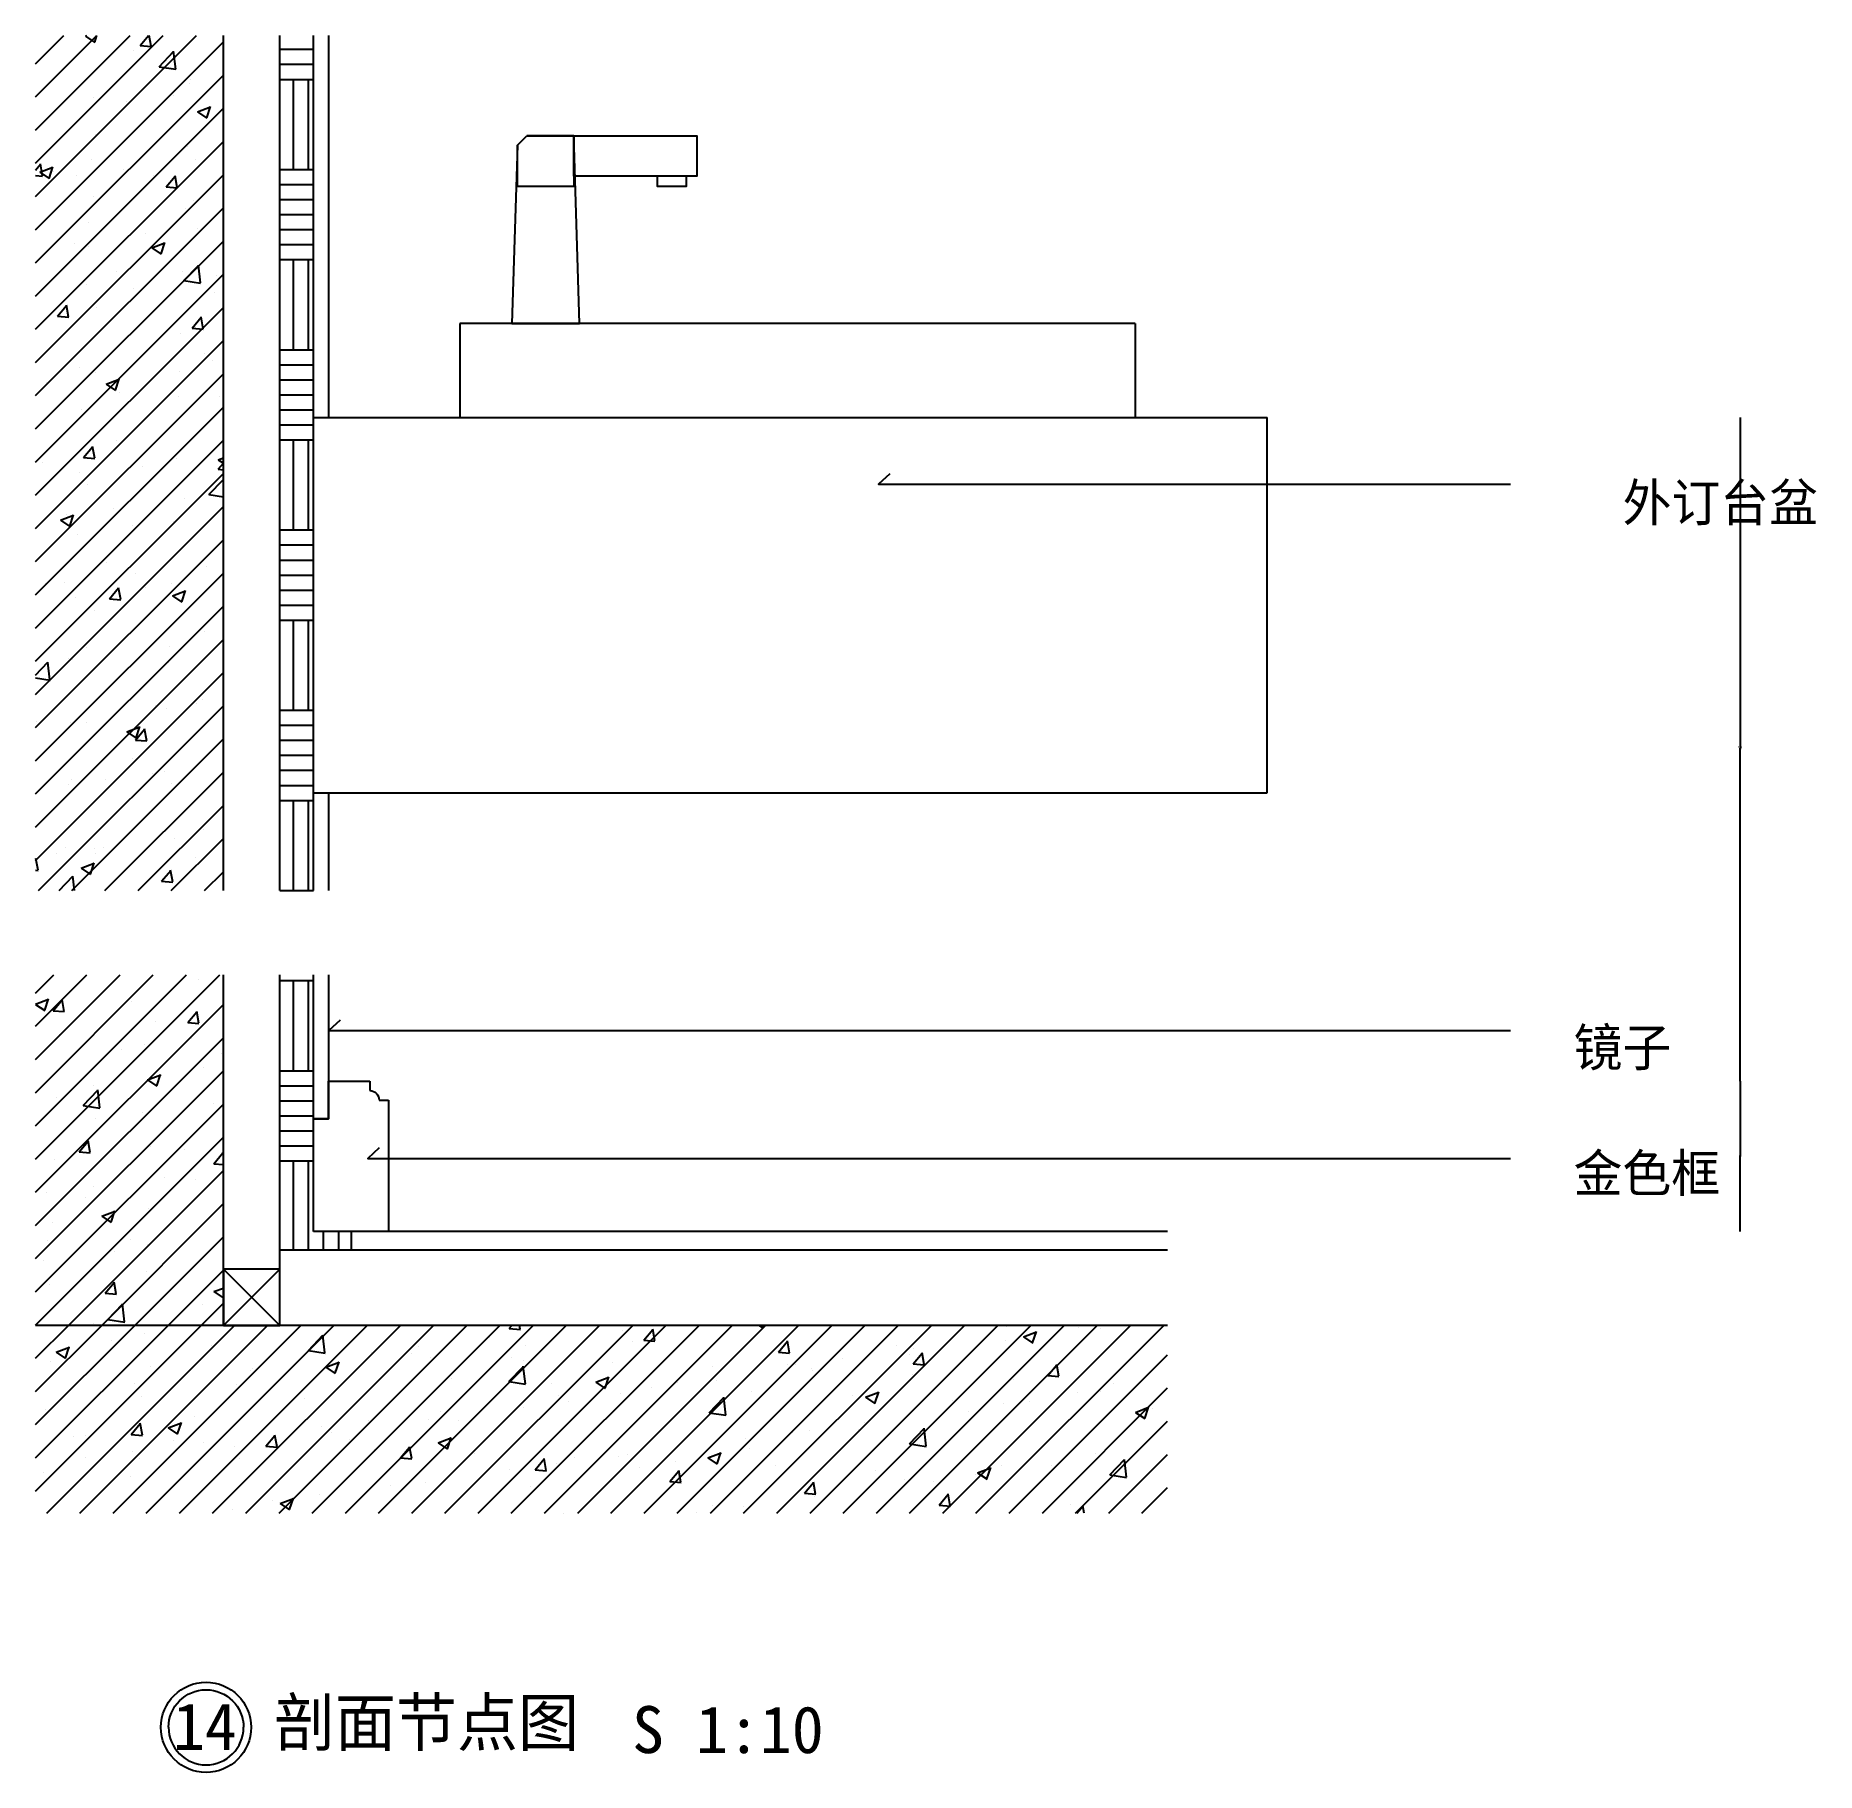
# Model space of a CAD drawing. Header units: metres. Extents: x -202752 to -201803, y -34616 to -33691.
import ezdxf

# ---------------------------------------------------------------- set-up
doc = ezdxf.new("R2010")
doc.units = ezdxf.units.M
for name, color, linetype in [('10填充', 8, 'Continuous'), ('20', 1, 'Continuous'), ('21', 8, 'Continuous'), ('4', 3, 'Continuous'), ('7标住', 1, 'Continuous'), ('8', 7, 'Continuous'), ('8文字', 7, 'Continuous'), ('LAYER2', 3, 'Continuous'), ('roof', 3, 'Continuous'), ('WALL', 7, 'Continuous')]:
    doc.layers.add(name, color=color, linetype=linetype)
doc.dimstyles.get("Standard").update_dxf_attribs({"dimtxt": 2.5, "dimasz": 2.5, "dimexe": 1.25, "dimexo": 0.625, "dimtad": 1, "dimcen": 2.5, "dimazin": 3, "dimtfac": 1, "dimtmove": 0, "dimatfit": 3})

# ---------------------------------------------------------------- blocks, each defined once
blk = doc.blocks.new('30')
at = {"layer": '21'}
for p, q in [((-221380, -33186.34), (-221350, -33156.34)), ((-221350, -33186.34), (-221380, -33156.34))]:
    blk.add_line(p, q, dxfattribs=at)
blk.add_lwpolyline([(-221380, -33186.34), (-221350, -33186.34), (-221350, -33156.34), (-221380, -33156.34)], close=True, dxfattribs=at)
blk = doc.blocks.new('kuang1')
at = {"layer": 'LAYER2'}
for p, q in [((-201252.85, -37293.04), (-201312.85, -37293.04)), ((-201312.85, -37293.04), (-201312.85, -37301.04)), ((-201252.85, -37333.04), (-201252.85, -37293.04)), ((-201332.85, -37301.04), (-201332.85, -37323.04)), ((-201312.85, -37301.04), (-201332.85, -37301.04)), ((-201332.85, -37323.04), (-201327.85, -37323.04)), ((-201322.85, -37328.04), (-201322.85, -37333.04)), ((-201322.85, -37333.04), (-201252.85, -37333.04))]:
    blk.add_line(p, q, dxfattribs=at)
blk.add_arc((-201322.85, -37323.04), 5, 180, 270, dxfattribs=at)
blk = doc.blocks.new('HY-4')
at = {"layer": '20'}
for points in [[(-5, 0, -1), (5, 0, -1)], [(-5, 0, 1), (5, 0, 1)]]:
    blk.add_lwpolyline(points, format="xyb", dxfattribs=at)
blk.add_circle((0, 0), 6, dxfattribs=at)
blk.add_circle((0, 0), 6, dxfattribs=at)
blk = doc.blocks.new('_CLOSEDFILLED')
at = {"color": 0, "linetype": 'BYBLOCK'}
blk.add_solid([(-1, 0.2), (0, 0), (-1, -0.2)], dxfattribs=at)
blk = doc.blocks.new('*D1')
for p, q in [((-201843.9, -34248.3), (-201843.9, -34288.3)), ((-201844.15, -34288.3), (-201844.4, -34288.3)), ((-201843.9, -34328.3), (-201843.9, -34288.3)), ((-201843.9, -34288.3), (-201843.9, -34288.3)), ((-201843.65, -34288.3), (-201843.4, -34288.3))]:
    blk.add_line(p, q)
at = {"layer": 'Defpoints'}
for p in [(-201843.9, -34248.3), (-201843.9, -34288.3), (-201843.9, -34328.3)]:
    blk.add_point(p, dxfattribs=at)
at = {"layer": '7标住', "xscale": 0.25, "yscale": 0.25}
blk.add_blockref('_CLOSEDFILLED', (-201843.9, -34288.3), dxfattribs=at)
at = {"layer": '7标住', "xscale": 0.25, "yscale": 0.25, "rotation": 180}
blk.add_blockref('_CLOSEDFILLED', (-201843.9, -34288.3), dxfattribs=at)
at = {"layer": '7标住', "insert": (-201843.9, -34287.175), "char_height": 1, "attachment_point": 5}
blk.add_mtext('0', dxfattribs=at)
blk = doc.blocks.new('*D2')
for p, q in [((-201843.9, -33894.71), (-201843.9, -34071.51)), ((-201844.15, -34071.51), (-201844.4, -34071.51)), ((-201843.9, -34248.3), (-201843.9, -34071.51)), ((-201843.9, -34071.51), (-201843.9, -34071.51)), ((-201843.65, -34071.51), (-201843.4, -34071.51))]:
    blk.add_line(p, q)
at = {"layer": 'Defpoints'}
for p in [(-201843.9, -33894.71), (-201843.9, -34071.51), (-201843.9, -34248.3)]:
    blk.add_point(p, dxfattribs=at)
at = {"layer": '7标住', "xscale": 0.25, "yscale": 0.25}
blk.add_blockref('_CLOSEDFILLED', (-201843.9, -34071.51), dxfattribs=at)
at = {"layer": '7标住', "xscale": 0.25, "yscale": 0.25, "rotation": 180}
blk.add_blockref('_CLOSEDFILLED', (-201843.9, -34071.51), dxfattribs=at)
at = {"layer": '7标住', "insert": (-201843.9, -34070.385), "char_height": 1, "attachment_point": 5}
blk.add_mtext('720', dxfattribs=at)

msp = doc.modelspace()

# ---------------------------------------------------------------- hatches: boundary and pattern name
at = {"layer": '10填充'}
h = msp.add_hatch(dxfattribs=at)
h.set_pattern_fill('AR-CONC', scale=10)
h.paths.add_polyline_path([(-202148.88, -34338.3), (-202583.74, -34338.3), (-202621.74, -34338.3), (-202621.74, -34348.3), (-202621.74, -34378.3), (-202148.88, -34378.3)])

# ---------------------------------------------------------------- linework, layer by layer
for p, q in [((-202751.74, -33706.38), (-202736.76, -33691.4)), ((-202751.74, -33724.05), (-202719.09, -33691.4)), ((-202751.74, -33741.73), (-202701.41, -33691.4)), ((-202751.74, -33759.41), (-202683.73, -33691.4)), ((-202751.74, -33777.09), (-202666.05, -33691.4)), ((-202725.21, -33691.7), (-202724.44, -33691.4)), ((-202720.26, -33694.89), (-202719.08, -33691.4)), ((-202696.13, -33696.72), (-202691.67, -33691.4)), ((-202690.18, -33697.09), (-202691.23, -33691.4)), ((-202751.74, -33794.76), (-202651.74, -33694.76)), ((-202740.24, -33695.29), (-202740.24, -33695.29)), ((-202725.21, -33691.7), (-202720.23, -33695.05)), ((-202699.53, -33699.27), (-202699.53, -33699.27)), ((-202696.13, -33696.72), (-202690.16, -33697.25)), ((-202686.01, -33707.94), (-202678.23, -33699.82)), ((-202677.14, -33709.19), (-202678.25, -33699.69)), ((-202621.74, -33698.69), (-202603.74, -33698.69)), ((-202686.01, -33707.94), (-202677.12, -33709.32)), ((-202621.74, -33706.69), (-202603.74, -33706.69)), ((-202751.74, -33812.44), (-202651.74, -33712.44)), ((-202722.78, -33712.62), (-202722.78, -33712.62)), ((-202669.66, -33717.07), (-202669.66, -33717.07)), ((-202669.39, -33714.88), (-202669.39, -33714.88)), ((-202621.74, -33714.69), (-202603.74, -33714.69)), ((-202614.32, -33762.69), (-202614.32, -33714.69)), ((-202606.32, -33762.69), (-202606.32, -33714.69)), ((-202721.01, -33724.11), (-202721.01, -33724.11)), ((-202703.4, -33726.42), (-202703.4, -33726.42)), ((-202678.36, -33723.12), (-202678.36, -33723.12)), ((-202665.51, -33731.96), (-202658.51, -33729.27)), ((-202660.57, -33735.16), (-202658.54, -33729.11)), ((-202751.74, -33830.12), (-202651.74, -33730.12)), ((-202665.51, -33731.96), (-202660.54, -33735.31)), ((-202661.34, -33734.27), (-202661.34, -33734.27)), ((-202751.74, -33847.8), (-202651.74, -33747.8)), ((-202719.66, -33744.28), (-202719.66, -33744.28)), ((-202722.22, -33757.4), (-202722.22, -33757.4)), ((-202670.88, -33750.35), (-202670.88, -33750.35)), ((-202666.8, -33757.58), (-202666.8, -33757.58)), ((-202751.74, -33762.99), (-202749.16, -33759.92)), ((-202751.74, -33865.48), (-202651.74, -33765.48)), ((-202751.74, -33765.86), (-202748.01, -33766.19)), ((-202749.54, -33764.21), (-202742.54, -33761.53)), ((-202749.54, -33764.21), (-202744.56, -33767.57)), ((-202748.03, -33766.03), (-202749.19, -33759.76)), ((-202744.59, -33767.41), (-202742.56, -33761.37)), ((-202742.25, -33763.72), (-202742.25, -33763.72)), ((-202729.7, -33765.86), (-202729.7, -33765.86)), ((-202704.67, -33762.56), (-202704.67, -33762.56)), ((-202688.87, -33765.98), (-202688.87, -33765.98)), ((-202682.26, -33771.94), (-202677.44, -33766.2)), ((-202676.31, -33772.31), (-202677.46, -33766.04)), ((-202621.74, -33762.69), (-202603.74, -33762.69)), ((-202682.26, -33771.94), (-202676.28, -33772.47)), ((-202621.74, -33770.69), (-202603.74, -33770.69)), ((-202751.74, -33883.15), (-202651.74, -33783.15)), ((-202721.17, -33777.16), (-202721.17, -33777.16)), ((-202672.1, -33783.64), (-202672.1, -33783.64)), ((-202667.78, -33779.41), (-202667.78, -33779.41)), ((-202621.74, -33778.69), (-202603.74, -33778.69)), ((-202723.44, -33790.69), (-202723.44, -33790.69)), ((-202665.47, -33793.94), (-202665.47, -33793.94)), ((-202621.74, -33786.69), (-202603.74, -33786.69)), ((-202621.74, -33794.69), (-202603.74, -33794.69)), ((-202751.74, -33900.83), (-202651.74, -33800.83)), ((-202730.98, -33802.01), (-202730.98, -33802.01)), ((-202723.79, -33803.95), (-202723.79, -33803.95)), ((-202693.1, -33797.02), (-202693.1, -33797.02)), ((-202689.85, -33804.47), (-202682.84, -33801.79)), ((-202689.85, -33804.47), (-202684.87, -33807.83)), ((-202684.9, -33807.67), (-202682.87, -33801.63)), ((-202621.74, -33802.69), (-202603.74, -33802.69)), ((-202672.76, -33821.9), (-202664.97, -33813.79)), ((-202663.89, -33823.15), (-202664.99, -33813.65)), ((-202621.74, -33810.69), (-202603.74, -33810.69)), ((-202614.32, -33858.69), (-202614.32, -33810.69)), ((-202606.32, -33858.69), (-202606.32, -33810.69)), ((-202751.74, -33918.51), (-202651.74, -33818.51)), ((-202724.66, -33823.97), (-202724.66, -33823.97)), ((-202708.76, -33816.81), (-202708.76, -33816.81)), ((-202673.31, -33816.93), (-202673.31, -33816.93)), ((-202672.76, -33821.9), (-202663.86, -33823.28)), ((-202655.38, -33819.07), (-202655.38, -33819.07)), ((-202699.83, -33825.9), (-202699.83, -33825.9)), ((-202656.25, -33828.15), (-202656.25, -33828.15)), ((-202751.74, -33936.19), (-202651.74, -33836.19)), ((-202740.11, -33840.89), (-202735.29, -33835.14)), ((-202740.11, -33840.89), (-202734.13, -33841.41)), ((-202734.16, -33841.25), (-202735.31, -33834.98)), ((-202719.41, -33836.46), (-202719.41, -33836.46)), ((-202668.38, -33847.16), (-202663.56, -33841.42)), ((-202662.43, -33847.53), (-202663.59, -33841.26)), ((-202674.53, -33850.22), (-202674.53, -33850.22)), ((-202668.38, -33847.16), (-202662.41, -33847.69)), ((-202751.74, -33953.86), (-202651.74, -33853.86)), ((-202725.87, -33857.26), (-202725.87, -33857.26)), ((-202661.64, -33860.9), (-202661.64, -33860.9)), ((-202621.74, -33858.69), (-202603.74, -33858.69)), ((-202751.74, -33971.54), (-202651.74, -33871.54)), ((-202728.24, -33867.91), (-202728.24, -33867.91)), ((-202719.96, -33870.91), (-202719.96, -33870.91)), ((-202682.56, -33867.59), (-202682.56, -33867.59)), ((-202674.85, -33870.17), (-202674.85, -33870.17)), ((-202657.53, -33864.29), (-202657.53, -33864.29)), ((-202621.74, -33866.69), (-202603.74, -33866.69)), ((-202745.72, -33875.9), (-202745.72, -33875.9)), ((-202714.18, -33876.99), (-202707.18, -33874.3)), ((-202714.18, -33876.99), (-202709.2, -33880.34)), ((-202709.23, -33880.19), (-202707.2, -33874.14)), ((-202621.74, -33874.69), (-202603.74, -33874.69)), ((-202751.74, -33989.22), (-202651.74, -33889.22)), ((-202727.09, -33890.55), (-202727.09, -33890.55)), ((-202707.15, -33881.34), (-202707.15, -33881.34)), ((-202675.74, -33883.51), (-202675.74, -33883.51)), ((-202653.77, -33883.6), (-202653.77, -33883.6)), ((-202621.74, -33882.69), (-202603.74, -33882.69)), ((-202621.74, -33890.69), (-202603.74, -33890.69)), ((-202621.74, -33898.69), (-202603.74, -33898.69)), ((-202751.74, -34006.9), (-202651.74, -33906.9)), ((-202708.87, -33907.03), (-202708.87, -33907.03)), ((-202683.83, -33903.73), (-202683.83, -33903.73)), ((-202621.74, -33906.69), (-202603.74, -33906.69)), ((-202614.32, -33954.69), (-202614.32, -33906.69)), ((-202606.32, -33954.69), (-202606.32, -33906.69)), ((-202748.13, -33918.74), (-202748.13, -33918.74)), ((-202726.23, -33916.11), (-202721.41, -33910.36)), ((-202726.23, -33916.11), (-202720.26, -33916.63)), ((-202720.28, -33916.47), (-202721.44, -33910.2)), ((-202676.96, -33916.8), (-202676.96, -33916.8)), ((-202654.51, -33922.38), (-202651.74, -33919.08)), ((-202654.49, -33917.25), (-202651.74, -33916.2)), ((-202654.49, -33917.25), (-202651.74, -33919.11)), ((-202751.74, -34024.57), (-202651.74, -33924.57)), ((-202728.3, -33923.84), (-202728.3, -33923.84)), ((-202694.75, -33921), (-202694.75, -33921)), ((-202665.77, -33920.56), (-202665.77, -33920.56)), ((-202659.5, -33935.87), (-202651.74, -33927.78)), ((-202654.51, -33922.38), (-202651.74, -33922.62)), ((-202724.08, -33930.57), (-202724.08, -33930.57)), ((-202659.5, -33935.87), (-202651.74, -33937.07)), ((-202751.74, -34042.25), (-202651.74, -33942.25)), ((-202738.51, -33949.5), (-202731.51, -33946.82)), ((-202735.17, -33946.47), (-202735.17, -33946.47)), ((-202733.56, -33952.7), (-202731.53, -33946.66)), ((-202710.14, -33943.17), (-202710.14, -33943.17)), ((-202672.27, -33938.19), (-202672.27, -33938.19)), ((-202738.51, -33949.5), (-202733.54, -33952.86)), ((-202729.52, -33957.13), (-202729.52, -33957.13)), ((-202700.12, -33952.53), (-202700.12, -33952.53)), ((-202678.18, -33950.09), (-202678.18, -33950.09)), ((-202621.74, -33954.69), (-202603.74, -33954.69)), ((-202751.74, -34059.93), (-202651.74, -33959.93)), ((-202621.74, -33962.69), (-202603.74, -33962.69)), ((-202714.22, -33972.1), (-202714.22, -33972.1)), ((-202660.84, -33974.35), (-202660.84, -33974.35)), ((-202621.74, -33970.69), (-202603.74, -33970.69)), ((-202751.74, -34077.61), (-202651.74, -33977.61)), ((-202746.52, -33983.27), (-202746.52, -33983.27)), ((-202736.45, -33982.61), (-202736.45, -33982.61)), ((-202712.36, -33991.33), (-202707.54, -33985.58)), ((-202706.41, -33991.69), (-202707.56, -33985.42)), ((-202698.57, -33977.63), (-202698.57, -33977.63)), ((-202693.14, -33985.53), (-202693.14, -33985.53)), ((-202679.39, -33983.38), (-202679.39, -33983.38)), ((-202621.74, -33978.69), (-202603.74, -33978.69)), ((-202730.74, -33990.42), (-202730.74, -33990.42)), ((-202712.36, -33991.33), (-202706.38, -33991.85)), ((-202678.82, -33989.77), (-202671.82, -33987.08)), ((-202678.82, -33989.77), (-202673.84, -33993.12)), ((-202673.87, -33992.96), (-202671.84, -33986.92)), ((-202661.93, -33987.53), (-202661.93, -33987.53)), ((-202621.74, -33986.69), (-202603.74, -33986.69)), ((-202621.74, -33994.69), (-202603.74, -33994.69)), ((-202751.74, -34095.29), (-202651.74, -33995.29)), ((-202720.25, -33997.54), (-202720.25, -33997.54)), ((-202621.74, -34002.69), (-202603.74, -34002.69)), ((-202614.32, -34050.69), (-202614.32, -34002.69)), ((-202606.32, -34050.69), (-202606.32, -34002.69)), ((-202751.74, -34112.96), (-202651.74, -34012.96)), ((-202661.73, -34008.76), (-202661.73, -34008.76)), ((-202734.12, -34022.93), (-202734.12, -34022.93)), ((-202724.88, -34017.07), (-202724.88, -34017.07)), ((-202680.61, -34016.67), (-202680.61, -34016.67)), ((-202751.74, -34032), (-202745.18, -34025.16)), ((-202751.74, -34130.64), (-202651.74, -34030.64)), ((-202744.09, -34034.52), (-202745.2, -34025.03)), ((-202731.95, -34023.71), (-202731.95, -34023.71)), ((-202680.74, -34025.18), (-202680.74, -34025.18)), ((-202751.74, -34033.47), (-202744.07, -34034.66)), ((-202750.17, -34146.75), (-202651.74, -34048.32)), ((-202688.03, -34048.2), (-202688.03, -34048.2)), ((-202681.82, -34049.96), (-202681.82, -34049.96)), ((-202666.06, -34047.19), (-202666.06, -34047.19)), ((-202663, -34044.9), (-202663, -34044.9)), ((-202621.74, -34050.69), (-202603.74, -34050.69)), ((-202751.19, -34056.51), (-202751.19, -34056.51)), ((-202733.17, -34057), (-202733.17, -34057)), ((-202724.38, -34057.2), (-202724.38, -34057.2)), ((-202703.15, -34062.28), (-202696.15, -34059.59)), ((-202698.48, -34066.55), (-202693.66, -34060.8)), ((-202698.2, -34065.48), (-202696.17, -34059.44)), ((-202692.53, -34066.91), (-202693.69, -34060.64)), ((-202621.74, -34058.69), (-202603.74, -34058.69)), ((-202732.49, -34146.75), (-202651.74, -34066)), ((-202703.15, -34062.28), (-202698.18, -34065.64)), ((-202698.48, -34066.55), (-202692.51, -34067.07)), ((-202621.74, -34066.69), (-202603.74, -34066.69)), ((-202700.42, -34079.16), (-202700.42, -34079.16)), ((-202700.21, -34076.28), (-202700.21, -34076.28)), ((-202621.74, -34074.69), (-202603.74, -34074.69)), ((-202732.51, -34087.46), (-202732.51, -34087.46)), ((-202714.81, -34146.75), (-202651.74, -34083.67)), ((-202714.34, -34087.64), (-202714.34, -34087.64)), ((-202689.31, -34084.34), (-202689.31, -34084.34)), ((-202683.04, -34083.25), (-202683.04, -34083.25)), ((-202679.12, -34089.71), (-202679.12, -34089.71)), ((-202621.74, -34082.69), (-202603.74, -34082.69)), ((-202734.38, -34090.29), (-202734.38, -34090.29)), ((-202621.74, -34090.69), (-202603.74, -34090.69)), ((-202621.74, -34098.69), (-202603.74, -34098.69)), ((-202614.32, -34146.69), (-202614.32, -34098.69)), ((-202606.32, -34146.69), (-202606.32, -34098.69)), ((-202697.13, -34146.75), (-202651.74, -34101.35)), ((-202684.26, -34116.54), (-202684.26, -34116.54)), ((-202662.23, -34114.16), (-202662.23, -34114.16)), ((-202740.65, -34127.08), (-202740.65, -34127.08)), ((-202735.6, -34123.58), (-202735.6, -34123.58)), ((-202720.55, -34124.17), (-202720.55, -34124.17)), ((-202720.1, -34127.11), (-202720.1, -34127.11)), ((-202715.61, -34123.78), (-202715.61, -34123.78)), ((-202679.46, -34146.75), (-202651.74, -34119.03)), ((-202677.74, -34118.8), (-202677.74, -34118.8)), ((-202751.74, -34130.01), (-202751.51, -34129.74)), ((-202751.74, -34135.89), (-202750.36, -34136.01)), ((-202750.38, -34135.85), (-202751.54, -34129.58)), ((-202727.48, -34134.8), (-202720.48, -34132.11)), ((-202727.48, -34134.8), (-202722.51, -34138.15)), ((-202722.53, -34137.99), (-202720.51, -34131.95)), ((-202684.61, -34141.76), (-202679.79, -34136.02)), ((-202678.66, -34142.13), (-202679.81, -34135.86)), ((-202666.72, -34129.37), (-202666.72, -34129.37)), ((-202661.78, -34146.75), (-202651.74, -34136.71)), ((-202739.23, -34146.75), (-202731.92, -34139.13)), ((-202731.04, -34146.75), (-202731.94, -34138.99)), ((-202684.61, -34141.76), (-202678.63, -34142.29)), ((-202621.74, -34146.69), (-202603.74, -34146.69)), ((-202751.74, -34201.35), (-202742.07, -34191.68)), ((-202751.74, -34219.03), (-202724.39, -34191.68)), ((-202751.74, -34236.71), (-202706.71, -34191.68)), ((-202751.74, -34254.38), (-202689.04, -34191.68)), ((-202751.74, -34272.06), (-202671.36, -34191.68)), ((-202751.74, -34289.74), (-202653.68, -34191.68)), ((-202665.11, -34193.9), (-202665.11, -34193.9)), ((-202730.35, -34197.68), (-202730.35, -34197.68)), ((-202621.74, -34194.69), (-202603.74, -34194.69)), ((-202614.32, -34242.69), (-202614.32, -34194.69)), ((-202606.32, -34242.69), (-202606.32, -34194.69)), ((-202751.74, -34207.28), (-202744.81, -34204.62)), ((-202751.74, -34207.36), (-202746.84, -34210.67)), ((-202751.74, -34307.42), (-202651.74, -34207.42)), ((-202746.86, -34210.51), (-202744.84, -34204.47)), ((-202742.46, -34210.71), (-202737.64, -34204.96)), ((-202742.46, -34210.71), (-202736.48, -34211.23)), ((-202736.51, -34211.07), (-202737.66, -34204.8)), ((-202700.71, -34205.79), (-202700.71, -34205.79)), ((-202670.73, -34216.98), (-202665.91, -34211.24)), ((-202664.78, -34217.35), (-202665.94, -34211.08)), ((-202687.9, -34216.41), (-202687.9, -34216.41)), ((-202670.73, -34216.98), (-202664.76, -34217.51)), ((-202751.74, -34325.09), (-202651.74, -34225.09)), ((-202739.25, -34223.45), (-202739.25, -34223.45)), ((-202706.09, -34231.3), (-202706.09, -34231.3)), ((-202693.51, -34228.81), (-202693.51, -34228.81)), ((-202668.47, -34225.51), (-202668.47, -34225.51)), ((-202662.52, -34240.79), (-202662.52, -34240.79)), ((-202652.71, -34233.55), (-202652.71, -34233.55)), ((-202751.74, -34342.77), (-202651.74, -34242.77)), ((-202720.84, -34250.8), (-202720.84, -34250.8)), ((-202692.12, -34247.57), (-202685.12, -34244.89)), ((-202692.12, -34247.57), (-202687.15, -34250.93)), ((-202689.12, -34249.7), (-202689.12, -34249.7)), ((-202687.17, -34250.77), (-202685.15, -34244.73)), ((-202621.74, -34242.69), (-202603.74, -34242.69)), ((-202621.74, -34250.69), (-202603.74, -34250.69)), ((-202751.74, -34360.45), (-202651.74, -34260.45)), ((-202740.46, -34256.74), (-202740.46, -34256.74)), ((-202726.45, -34261.21), (-202718.66, -34253.09)), ((-202717.58, -34262.45), (-202718.68, -34252.95)), ((-202656.91, -34259.97), (-202656.91, -34259.97)), ((-202621.74, -34258.69), (-202603.74, -34258.69)), ((-202726.45, -34261.21), (-202717.55, -34262.59)), ((-202719.81, -34268.25), (-202719.81, -34268.25)), ((-202694.78, -34264.95), (-202694.78, -34264.95)), ((-202621.74, -34266.69), (-202603.74, -34266.69)), ((-202751.74, -34378.13), (-202651.74, -34278.13)), ((-202621.74, -34274.69), (-202603.74, -34274.69)), ((-202728.59, -34285.93), (-202723.76, -34280.18)), ((-202728.59, -34285.93), (-202722.61, -34286.45)), ((-202725.56, -34282.4), (-202725.56, -34282.4)), ((-202722.63, -34286.29), (-202723.79, -34280.02)), ((-202690.34, -34282.99), (-202690.34, -34282.99)), ((-202672.18, -34284.65), (-202672.18, -34284.65)), ((-202656.86, -34292.2), (-202652.04, -34286.46)), ((-202651.74, -34288.06), (-202652.06, -34286.3)), ((-202621.74, -34282.69), (-202603.74, -34282.69)), ((-202741.68, -34290.03), (-202741.68, -34290.03)), ((-202734.23, -34378.3), (-202651.74, -34295.81)), ((-202704.48, -34295.83), (-202704.48, -34295.83)), ((-202656.86, -34292.2), (-202651.74, -34292.65)), ((-202621.74, -34290.69), (-202603.74, -34290.69)), ((-202614.32, -34338.3), (-202614.32, -34290.69)), ((-202606.32, -34338.3), (-202606.32, -34290.69)), ((-202746.12, -34307.69), (-202746.12, -34307.69)), ((-202721.09, -34304.39), (-202721.09, -34304.39)), ((-202683.21, -34299.41), (-202683.21, -34299.41)), ((-202666.65, -34300.45), (-202666.65, -34300.45)), ((-202724.97, -34310.46), (-202724.97, -34310.46)), ((-202716.55, -34378.3), (-202651.74, -34313.48)), ((-202716.45, -34320.09), (-202709.45, -34317.4)), ((-202711.51, -34323.29), (-202709.48, -34317.24)), ((-202691.55, -34316.27), (-202691.55, -34316.27)), ((-202742.9, -34323.32), (-202742.9, -34323.32)), ((-202716.45, -34320.09), (-202711.48, -34323.44)), ((-202745.46, -34333.23), (-202745.46, -34333.23)), ((-202701.01, -34332.42), (-202701.01, -34332.42)), ((-202698.88, -34378.3), (-202651.74, -34331.16)), ((-202692.08, -34335.48), (-202692.08, -34335.48)), ((-202598.32, -34338.3), (-202598.32, -34328.3)), ((-202590.32, -34338.3), (-202590.32, -34328.3)), ((-202747.39, -34343.83), (-202747.39, -34343.83)), ((-202709.52, -34338.85), (-202709.52, -34338.85)), ((-202583.74, -34338.3), (-202621.74, -34338.3)), ((-202714.71, -34361.15), (-202709.89, -34355.4)), ((-202708.76, -34361.51), (-202709.91, -34355.24)), ((-202692.77, -34349.56), (-202692.77, -34349.56)), ((-202681.2, -34378.3), (-202651.74, -34348.84)), ((-202744.11, -34356.6), (-202744.11, -34356.6)), ((-202714.71, -34361.15), (-202708.73, -34361.67)), ((-202656.76, -34360.35), (-202651.74, -34358.42)), ((-202656.76, -34360.35), (-202651.79, -34363.71)), ((-202651.81, -34363.55), (-202651.74, -34363.32)), ((-202713.19, -34375.17), (-202705.4, -34367.05)), ((-202704.32, -34376.42), (-202705.43, -34366.92)), ((-202672.67, -34369.97), (-202672.67, -34369.97)), ((-202663.52, -34378.3), (-202651.74, -34366.52)), ((-202662.82, -34367.41), (-202662.82, -34367.41)), ((-202751.74, -34395.81), (-202734.23, -34378.3)), ((-202751.74, -34413.48), (-202716.55, -34378.3)), ((-202751.74, -34431.16), (-202698.88, -34378.3)), ((-202751.74, -34448.84), (-202681.2, -34378.3)), ((-202751.74, -34466.52), (-202663.52, -34378.3)), ((-202745.84, -34478.3), (-202645.84, -34378.3)), ((-202735.83, -34378.29), (-202735.83, -34378.29)), ((-202728.16, -34478.3), (-202628.16, -34378.3)), ((-202721.14, -34377.43), (-202721.14, -34377.43)), ((-202713.19, -34375.17), (-202704.3, -34376.55)), ((-202710.49, -34478.3), (-202610.49, -34378.3)), ((-202693.98, -34382.85), (-202693.98, -34382.85)), ((-202692.81, -34478.3), (-202592.81, -34378.3)), ((-202675.13, -34478.3), (-202575.13, -34378.3)), ((-202657.45, -34478.3), (-202557.45, -34378.3)), ((-202639.78, -34478.3), (-202539.78, -34378.3)), ((-202622.1, -34478.3), (-202522.1, -34378.3)), ((-202606.47, -34391.72), (-202598.68, -34383.61)), ((-202604.42, -34478.3), (-202504.42, -34378.3)), ((-202597.6, -34392.97), (-202598.7, -34383.47)), ((-202586.74, -34478.3), (-202486.74, -34378.3)), ((-202569.07, -34478.3), (-202469.07, -34378.3)), ((-202551.39, -34478.3), (-202451.39, -34378.3)), ((-202533.71, -34478.3), (-202433.71, -34378.3)), ((-202516.03, -34478.3), (-202416.03, -34378.3)), ((-202499.53, -34379.97), (-202498.13, -34378.3)), ((-202499.53, -34379.97), (-202493.55, -34380.5)), ((-202498.36, -34478.3), (-202398.36, -34378.3)), ((-202493.58, -34380.34), (-202493.96, -34378.3)), ((-202480.68, -34478.3), (-202380.68, -34378.3)), ((-202463, -34478.3), (-202363, -34378.3)), ((-202445.32, -34478.3), (-202345.32, -34378.3)), ((-202438.96, -34381.3), (-202438.96, -34381.3)), ((-202427.81, -34386.25), (-202422.99, -34380.5)), ((-202427.64, -34478.3), (-202327.64, -34378.3)), ((-202421.85, -34386.61), (-202423.01, -34380.34)), ((-202409.97, -34478.3), (-202309.97, -34378.3)), ((-202392.29, -34478.3), (-202292.29, -34378.3)), ((-202374.61, -34478.3), (-202274.61, -34378.3)), ((-202366.48, -34378.3), (-202364.36, -34379.72)), ((-202364.39, -34379.57), (-202363.96, -34378.3)), ((-202356.93, -34478.3), (-202256.93, -34378.3)), ((-202339.26, -34478.3), (-202239.26, -34378.3)), ((-202321.58, -34478.3), (-202221.58, -34378.3)), ((-202303.9, -34478.3), (-202203.9, -34378.3)), ((-202286.22, -34478.3), (-202186.22, -34378.3)), ((-202268.55, -34478.3), (-202168.55, -34378.3)), ((-202250.87, -34478.3), (-202150.87, -34378.3)), ((-202234.75, -34378.96), (-202234.75, -34378.96)), ((-202225.62, -34384.38), (-202218.62, -34381.69)), ((-202221.04, -34382.47), (-202221.04, -34382.47)), ((-202220.68, -34387.57), (-202218.65, -34381.53)), ((-202196, -34379.18), (-202196, -34379.18)), ((-202184.53, -34380.21), (-202184.53, -34380.21)), ((-202745.33, -34389.89), (-202745.33, -34389.89)), ((-202740.79, -34392.6), (-202733.78, -34389.92)), ((-202740.79, -34392.6), (-202735.81, -34395.96)), ((-202735.84, -34395.8), (-202733.81, -34389.76)), ((-202711.55, -34386.58), (-202711.55, -34386.58)), ((-202658.17, -34388.84), (-202658.17, -34388.84)), ((-202606.47, -34391.72), (-202597.57, -34393.1)), ((-202604.79, -34391.09), (-202604.79, -34391.09)), ((-202572.92, -34392.82), (-202572.92, -34392.82)), ((-202551.4, -34393.35), (-202551.4, -34393.35)), ((-202547.88, -34389.52), (-202547.88, -34389.52)), ((-202510.01, -34384.54), (-202510.01, -34384.54)), ((-202490.9, -34388.8), (-202490.9, -34388.8)), ((-202433.67, -34387.04), (-202433.67, -34387.04)), ((-202427.81, -34386.25), (-202421.83, -34386.77)), ((-202356.08, -34392.52), (-202351.26, -34386.78)), ((-202356.08, -34392.52), (-202350.1, -34393.05)), ((-202350.13, -34392.89), (-202351.28, -34386.62)), ((-202293.07, -34388.97), (-202293.07, -34388.97)), ((-202284.35, -34398.8), (-202279.53, -34393.05)), ((-202284.19, -34390.79), (-202284.19, -34390.79)), ((-202278.4, -34399.16), (-202279.56, -34392.89)), ((-202235.04, -34386.61), (-202235.04, -34386.61)), ((-202225.62, -34384.38), (-202220.65, -34387.73)), ((-202743.85, -34397.76), (-202743.85, -34397.76)), ((-202690.47, -34400.02), (-202690.47, -34400.02)), ((-202637.08, -34402.27), (-202637.08, -34402.27)), ((-202636.07, -34401.13), (-202636.07, -34401.13)), ((-202597.07, -34400.61), (-202590.07, -34397.92)), ((-202597.07, -34400.61), (-202592.1, -34403.97)), ((-202592.75, -34402.24), (-202592.75, -34402.24)), ((-202592.12, -34403.81), (-202590.1, -34397.77)), ((-202541.41, -34395.2), (-202541.41, -34395.2)), ((-202499.74, -34408.28), (-202491.95, -34400.16)), ((-202498.02, -34395.61), (-202498.02, -34395.61)), ((-202491.99, -34397.05), (-202491.99, -34397.05)), ((-202490.87, -34409.52), (-202491.98, -34400.02)), ((-202444.64, -34397.86), (-202444.64, -34397.86)), ((-202391.26, -34400.12), (-202391.26, -34400.12)), ((-202351.39, -34398.99), (-202351.39, -34398.99)), ((-202347.1, -34399.07), (-202347.1, -34399.07)), ((-202338.32, -34401.15), (-202338.32, -34401.15)), ((-202337.87, -34402.37), (-202337.87, -34402.37)), ((-202322.06, -34395.77), (-202322.06, -34395.77)), ((-202286.38, -34393.65), (-202286.38, -34393.65)), ((-202284.35, -34398.8), (-202278.38, -34399.32)), ((-202233.19, -34478.3), (-202148.88, -34393.99)), ((-202212.63, -34405.07), (-202207.81, -34399.33)), ((-202206.68, -34405.44), (-202207.83, -34399.17)), ((-202698.98, -34409.42), (-202698.98, -34409.42)), ((-202673.94, -34406.12), (-202673.94, -34406.12)), ((-202644.69, -34409.74), (-202644.69, -34409.74)), ((-202583.7, -34404.53), (-202583.7, -34404.53)), ((-202550.31, -34407.06), (-202550.31, -34407.06)), ((-202530.32, -34406.78), (-202530.32, -34406.78)), ((-202499.74, -34408.28), (-202490.85, -34409.65)), ((-202476.94, -34409.04), (-202476.94, -34409.04)), ((-202453.36, -34408.62), (-202446.36, -34405.93)), ((-202453.36, -34408.62), (-202448.39, -34411.98)), ((-202448.41, -34411.82), (-202446.38, -34405.78)), ((-202448.13, -34412.37), (-202448.13, -34412.37)), ((-202423.55, -34411.29), (-202423.55, -34411.29)), ((-202410.25, -34407.38), (-202410.25, -34407.38)), ((-202409.71, -34409), (-202409.71, -34409)), ((-202388.83, -34407.55), (-202388.83, -34407.55)), ((-202284.49, -34404.63), (-202284.49, -34404.63)), ((-202231.11, -34406.88), (-202231.11, -34406.88)), ((-202215.51, -34478.3), (-202148.88, -34411.66)), ((-202212.63, -34405.07), (-202206.65, -34405.6)), ((-202177.73, -34409.14), (-202177.73, -34409.14)), ((-202695.2, -34416.14), (-202695.2, -34416.14)), ((-202608.63, -34417.07), (-202608.63, -34417.07)), ((-202473.16, -34415.66), (-202473.16, -34415.66)), ((-202468.03, -34419.01), (-202468.03, -34419.01)), ((-202440.17, -34414.59), (-202440.17, -34414.59)), ((-202393.02, -34424.83), (-202385.23, -34416.71)), ((-202384.15, -34426.07), (-202385.25, -34416.57)), ((-202370.17, -34413.55), (-202370.17, -34413.55)), ((-202316.79, -34415.8), (-202316.79, -34415.8)), ((-202309.65, -34416.63), (-202302.65, -34413.94)), ((-202309.65, -34416.63), (-202304.67, -34419.99)), ((-202304.7, -34419.83), (-202302.67, -34413.78)), ((-202263.41, -34418.06), (-202263.41, -34418.06)), ((-202247.34, -34421.91), (-202247.34, -34421.91)), ((-202236.25, -34419.9), (-202236.25, -34419.9)), ((-202222.31, -34418.62), (-202222.31, -34418.62)), ((-202210.03, -34420.32), (-202210.03, -34420.32)), ((-202196.56, -34413.96), (-202196.56, -34413.96)), ((-202185.74, -34413.5), (-202185.74, -34413.5)), ((-202184.44, -34413.63), (-202184.44, -34413.63)), ((-202160.98, -34427.84), (-202158.96, -34421.79)), ((-202746.54, -34423.18), (-202746.54, -34423.18)), ((-202700.84, -34436.37), (-202696.01, -34430.62)), ((-202694.88, -34436.73), (-202696.04, -34430.46)), ((-202681.09, -34432.87), (-202674.09, -34430.18)), ((-202676.15, -34436.06), (-202674.12, -34430.02)), ((-202666.95, -34427.08), (-202666.95, -34427.08)), ((-202574.19, -34428.96), (-202574.19, -34428.96)), ((-202542.62, -34428.49), (-202542.62, -34428.49)), ((-202536.32, -34423.98), (-202536.32, -34423.98)), ((-202526.35, -34429.02), (-202526.35, -34429.02)), ((-202492.11, -34422.09), (-202492.11, -34422.09)), ((-202393.02, -34424.83), (-202384.12, -34426.21)), ((-202310.5, -34430.23), (-202310.5, -34430.23)), ((-202287.6, -34426.94), (-202287.6, -34426.94)), ((-202254.88, -34423.97), (-202254.88, -34423.97)), ((-202197.83, -34478.3), (-202148.88, -34429.34)), ((-202165.93, -34424.64), (-202158.93, -34421.95)), ((-202165.93, -34424.64), (-202160.96, -34427.99)), ((-202156.64, -34422.57), (-202156.64, -34422.57)), ((-202731.45, -34437.41), (-202731.45, -34437.41)), ((-202725.26, -34437.09), (-202725.26, -34437.09)), ((-202700.84, -34436.37), (-202694.86, -34436.89)), ((-202681.1, -34432.87), (-202676.12, -34436.22)), ((-202678.06, -34439.67), (-202678.06, -34439.67)), ((-202662.38, -34440.57), (-202662.38, -34440.57)), ((-202629.11, -34442.64), (-202624.29, -34436.9)), ((-202623.16, -34443.01), (-202624.31, -34436.74)), ((-202599.22, -34432.26), (-202599.22, -34432.26)), ((-202593.97, -34435.53), (-202593.97, -34435.53)), ((-202584.67, -34439.03), (-202584.67, -34439.03)), ((-202537.38, -34440.87), (-202530.38, -34438.19)), ((-202537.38, -34440.87), (-202532.41, -34444.23)), ((-202532.43, -34444.07), (-202530.41, -34438.03)), ((-202390.05, -34440.84), (-202390.05, -34440.84)), ((-202373.41, -34438.51), (-202373.41, -34438.51)), ((-202348.37, -34435.21), (-202348.37, -34435.21)), ((-202339.53, -34434.44), (-202339.53, -34434.44)), ((-202313.2, -34433.98), (-202313.2, -34433.98)), ((-202286.29, -34441.38), (-202278.51, -34433.26)), ((-202277.43, -34442.62), (-202278.53, -34433.13)), ((-202725.29, -34448.86), (-202725.29, -34448.86)), ((-202700.25, -34445.56), (-202700.25, -34445.56)), ((-202696.42, -34449.43), (-202696.42, -34449.43)), ((-202645.9, -34443.03), (-202645.9, -34443.03)), ((-202642.98, -34449.04), (-202642.98, -34449.04)), ((-202629.11, -34442.64), (-202623.13, -34443.16)), ((-202624.68, -34441.93), (-202624.68, -34441.93)), ((-202571.3, -34444.18), (-202571.3, -34444.18)), ((-202557.38, -34448.92), (-202552.56, -34443.17)), ((-202557.38, -34448.92), (-202551.41, -34449.44)), ((-202551.43, -34449.28), (-202552.59, -34443.01)), ((-202517.92, -34446.44), (-202517.92, -34446.44)), ((-202485.66, -34455.19), (-202480.84, -34449.45)), ((-202479.71, -34455.56), (-202480.86, -34449.29)), ((-202464.53, -34448.69), (-202464.53, -34448.69)), ((-202441.39, -34447.88), (-202441.39, -34447.88)), ((-202436.56, -34446.82), (-202436.56, -34446.82)), ((-202393.67, -34448.88), (-202386.67, -34446.2)), ((-202393.67, -34448.88), (-202388.69, -34452.24)), ((-202388.72, -34452.08), (-202386.69, -34446.04)), ((-202371.52, -34443.99), (-202371.52, -34443.99)), ((-202286.29, -34441.38), (-202277.4, -34442.76)), ((-202186.96, -34446.79), (-202186.96, -34446.79)), ((-202180.16, -34478.3), (-202148.88, -34447.02)), ((-202179.57, -34457.93), (-202171.78, -34449.81)), ((-202170.7, -34459.18), (-202171.81, -34449.68)), ((-202747.76, -34456.47), (-202747.76, -34456.47)), ((-202701.3, -34459.05), (-202701.3, -34459.05)), ((-202499.47, -34455.1), (-202499.47, -34455.1)), ((-202493.33, -34455.38), (-202493.33, -34455.38)), ((-202485.66, -34455.19), (-202479.68, -34455.71)), ((-202474.43, -34451.81), (-202474.43, -34451.81)), ((-202429.84, -34454), (-202429.84, -34454)), ((-202413.93, -34461.47), (-202409.11, -34455.72)), ((-202411.15, -34450.95), (-202411.15, -34450.95)), ((-202407.98, -34461.83), (-202409.14, -34455.56)), ((-202357.77, -34453.2), (-202357.77, -34453.2)), ((-202304.39, -34455.46), (-202304.39, -34455.46)), ((-202251.01, -34457.71), (-202251.01, -34457.71)), ((-202249.96, -34456.89), (-202242.95, -34454.2)), ((-202249.96, -34456.89), (-202244.98, -34460.25)), ((-202248.62, -34458.06), (-202248.62, -34458.06)), ((-202245.01, -34460.09), (-202242.98, -34454.05)), ((-202237.47, -34453.19), (-202237.47, -34453.19)), ((-202210.74, -34453.07), (-202210.74, -34453.07)), ((-202179.57, -34457.93), (-202170.68, -34459.31)), ((-202600.5, -34468.41), (-202600.5, -34468.41)), ((-202595.18, -34468.82), (-202595.18, -34468.82)), ((-202562.62, -34463.42), (-202562.62, -34463.42)), ((-202543.84, -34461.78), (-202543.84, -34461.78)), ((-202488.16, -34464.01), (-202488.16, -34464.01)), ((-202413.93, -34461.47), (-202407.95, -34461.99)), ((-202342.2, -34467.74), (-202337.38, -34462)), ((-202342.2, -34467.74), (-202336.23, -34468.27)), ((-202340.75, -34467.73), (-202340.75, -34467.73)), ((-202336.25, -34468.11), (-202337.41, -34461.84)), ((-202288.81, -34460.23), (-202288.81, -34460.23)), ((-202273.65, -34461.35), (-202273.65, -34461.35)), ((-202270.48, -34474.02), (-202265.66, -34468.27)), ((-202264.53, -34474.38), (-202265.68, -34468.11)), ((-202197.62, -34459.97), (-202197.62, -34459.97)), ((-202162.48, -34478.3), (-202148.88, -34464.7)), ((-202647.12, -34476.32), (-202647.12, -34476.32)), ((-202625.53, -34471.7), (-202625.53, -34471.7)), ((-202621.4, -34473.13), (-202614.4, -34470.44)), ((-202621.4, -34473.13), (-202616.43, -34476.48)), ((-202616.46, -34476.32), (-202614.43, -34470.28)), ((-202546.47, -34474.02), (-202546.47, -34474.02)), ((-202470.72, -34478.3), (-202470.71, -34478.29)), ((-202399.71, -34477.95), (-202399.71, -34477.95)), ((-202391.26, -34474.13), (-202391.26, -34474.13)), ((-202374.68, -34474.65), (-202374.68, -34474.65)), ((-202336.81, -34469.67), (-202336.81, -34469.67)), ((-202270.48, -34474.02), (-202264.5, -34474.54)), ((-202200.69, -34473.63), (-202200.69, -34473.63)), ((-202197.08, -34478.3), (-202193.93, -34474.55)), ((-202193.24, -34478.3), (-202193.96, -34474.39))]:
    msp.add_line(p, q, dxfattribs=at)
at = {"layer": '21'}
for p, q in [((-202621.74, -34146.75), (-202621.74, -33691.4)), ((-202603.74, -34146.75), (-202603.74, -33691.4)), ((-202621.74, -34348.3), (-202621.74, -34191.68)), ((-202603.74, -34328.3), (-202603.74, -34191.68))]:
    msp.add_line(p, q, dxfattribs=at)
at = {"layer": '4'}
for p, q in [((-202148.88, -34328.3), (-202583.74, -34328.3)), ((-202583.74, -34328.3), (-202583.74, -34338.3)), ((-202148.88, -34338.3), (-202583.74, -34338.3))]:
    msp.add_line(p, q, dxfattribs=at)
for points in [[(-202603.74, -34146.75), (-202603.74, -33691.4)], [(-202595.74, -33691.4), (-202595.74, -33894.71)], [(-202595.74, -34094.71), (-202595.74, -34146.75)], [(-202595.74, -34191.68), (-202595.74, -34268.3), (-202603.74, -34268.3), (-202603.74, -34191.68)]]:
    msp.add_lwpolyline(points, dxfattribs=at)
at = {"layer": '7标住'}
for points in [[(-202296.76, -33924.71), (-202302.85, -33930.36), (-201966.23, -33930.36)], [(-202589.53, -34215.68), (-202595.62, -34221.33), (-201966.23, -34221.33)], [(-202568.77, -34283.81), (-202574.86, -34289.46), (-201966.23, -34289.46)]]:
    msp.add_lwpolyline(points, dxfattribs=at)
at = {"layer": 'roof'}
for p, q in [((-202495.12, -33749.71), (-202490.12, -33744.71)), ((-202465.12, -33744.71), (-202490.12, -33744.71)), ((-202490.12, -33744.71), (-202465.12, -33744.71)), ((-202462.12, -33844.71), (-202465.12, -33744.71)), ((-202465.12, -33744.71), (-202465.12, -33771.78)), ((-202495.12, -33749.71), (-202498.12, -33844.71)), ((-202495.12, -33771.78), (-202495.12, -33749.71)), ((-202464.31, -33771.78), (-202495.82, -33771.78)), ((-202166.03, -33844.71), (-202525.74, -33844.71)), ((-202525.74, -33844.71), (-202525.74, -33894.71)), ((-202498.12, -33844.71), (-202462.12, -33844.71)), ((-202166.03, -33844.71), (-202166.03, -33894.71)), ((-202603.74, -33894.71), (-202095.74, -33894.71)), ((-202095.74, -34094.71), (-202095.74, -33894.71)), ((-202603.74, -34094.71), (-202095.74, -34094.71))]:
    msp.add_line(p, q, dxfattribs=at)
for points in [[(-202465.12, -33744.71), (-202399.55, -33744.71), (-202399.55, -33766.18), (-202465.12, -33766.18)], [(-202405.12, -33766.18), (-202420.66, -33766.18), (-202420.66, -33771.63), (-202405.12, -33771.63)]]:
    msp.add_lwpolyline(points, close=True, dxfattribs=at)
at = {"layer": 'WALL'}
for p, q in [((-202651.74, -34146.75), (-202651.74, -33691.4)), ((-202651.74, -34378.3), (-202651.74, -34191.68)), ((-202148.88, -34378.3), (-202751.74, -34378.3))]:
    msp.add_line(p, q, dxfattribs=at)

# ---------------------------------------------------------------- block references
at = {"layer": '10填充', "xscale": -1, "rotation": 90}
msp.add_blockref('kuang1', (-239896.78, -235581.15), dxfattribs=at)
at = {"layer": '21', "rotation": 180}
msp.add_blockref('30', (-424001.74, -67534.64), dxfattribs=at)
at = {"layer": '8', "xscale": 4, "yscale": 4, "zscale": 4}
msp.add_blockref('HY-4', (-202660.97, -34592.38), dxfattribs=at)

# ---------------------------------------------------------------- texts
at = {"layer": '7标住', "char_height": 20, "attachment_point": 1}
for s, insert in [('外订台盆', (-201906.41, -33930.1)), ('镜子', (-201932.54, -34220.25)), ('金色框', (-201932.54, -34287.24))]:
    msp.add_mtext(s, dxfattribs=dict(at, insert=insert))
at = {"layer": '8文字'}
for s, p in [('剖面节点图', (-202624.8, -34602.29)), ('14', (-202678.57, -34604.46)), ('S 1:10', (-202434, -34606.1))]:
    msp.add_text(s, height=25, dxfattribs=at).set_placement(p)

# ---------------------------------------------------------------- dimensions: what is measured, and where the dimension line sits
at = {"layer": '7标住'}
dim = msp.add_linear_dim(base=(-201843.9, -34071.51), p1=(-201843.9, -34248.3), p2=(-201843.9, -33894.71), text='720', dimstyle='Standard', dxfattribs=at)
dim.commit()
dim.dimension.update_dxf_attribs({"geometry": '*D2', "text_midpoint": (-201843.9, -34070.385)})
dim = msp.add_linear_dim(base=(-201843.9, -34288.3), p1=(-201843.9, -34328.3), p2=(-201843.9, -34248.3), dimstyle='Standard', dxfattribs=at)
dim.commit()
dim.dimension.update_dxf_attribs({"geometry": '*D1', "text_midpoint": (-201843.9, -34287.175)})

doc.saveas('drawing.dxf')
